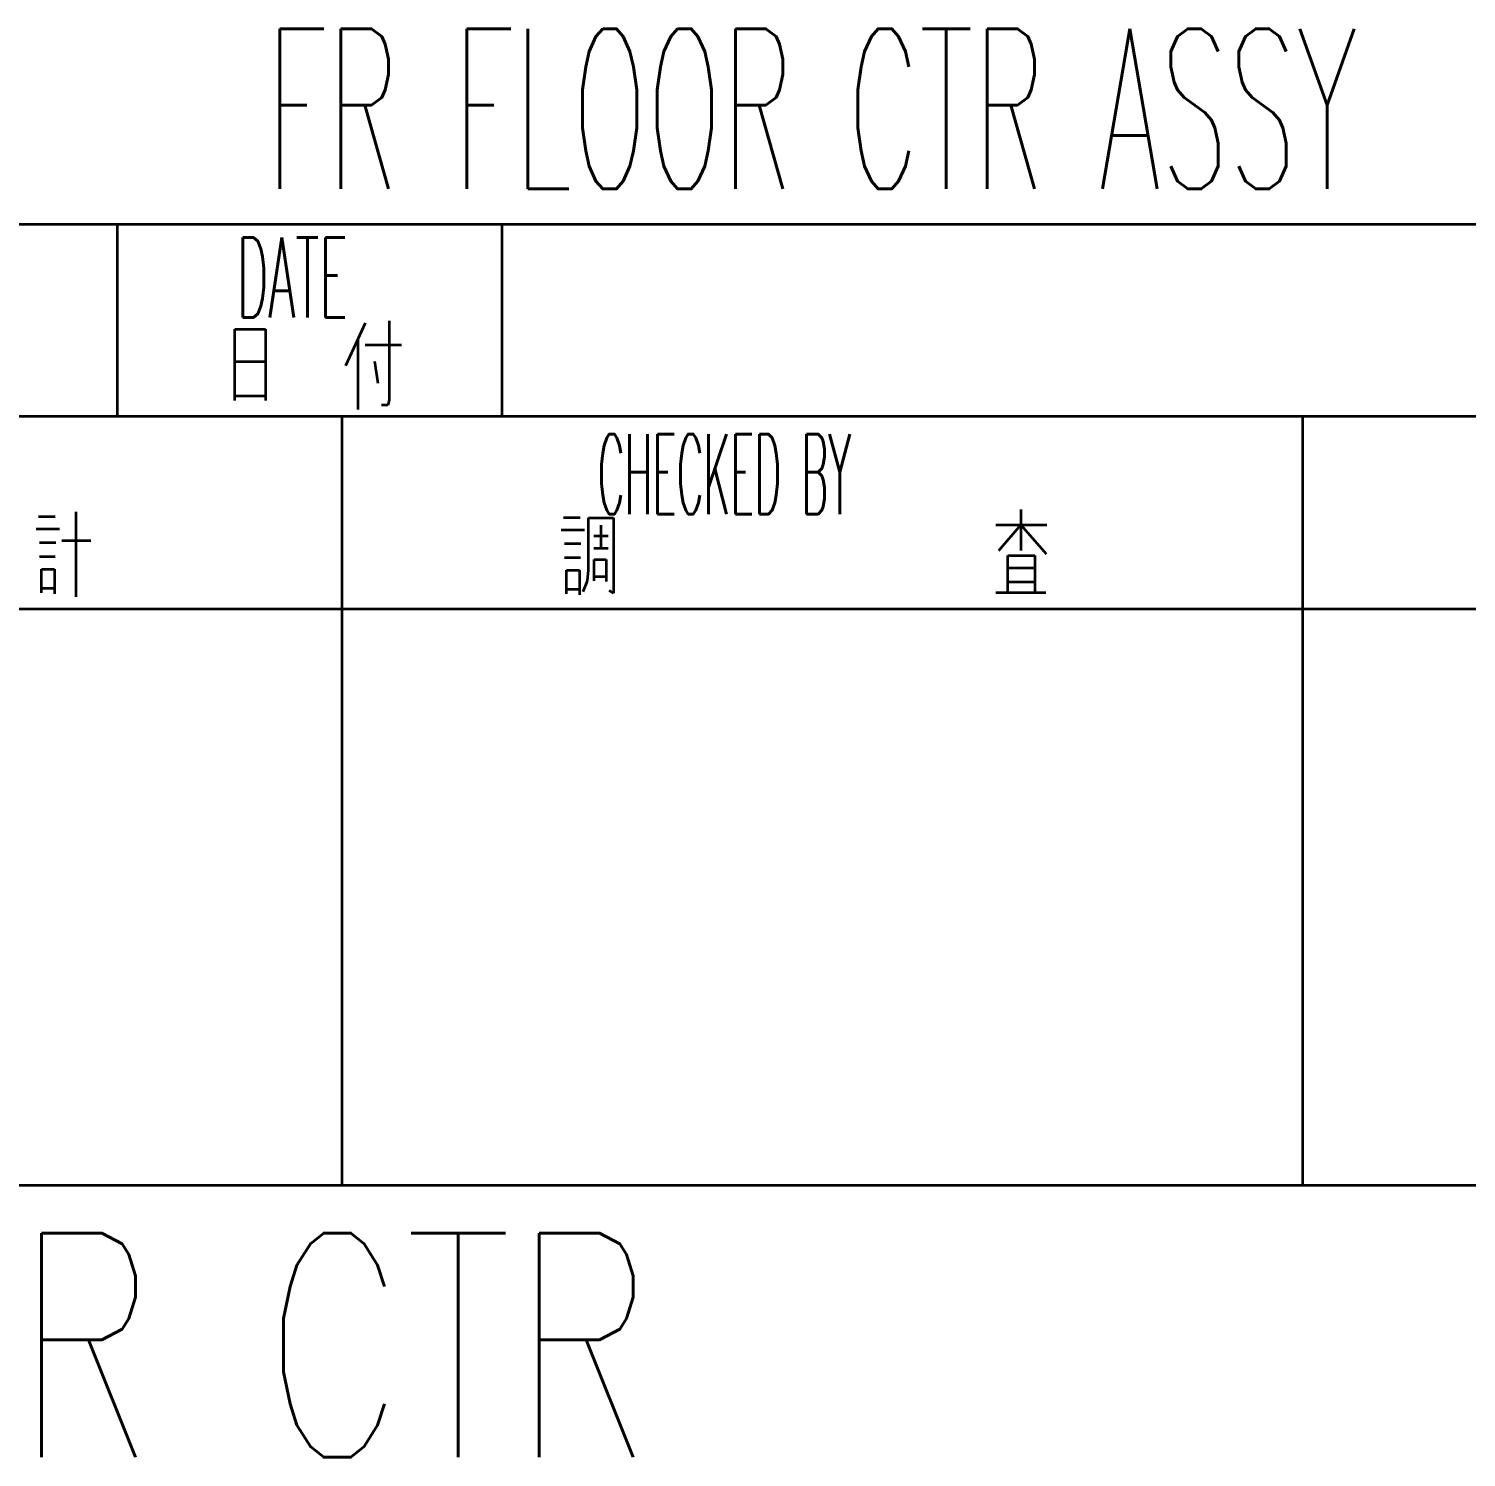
# Model space of a CAD drawing. Header units: millimetres. Extents: x 1333 to 104182, y -63725 to -5704.
# Drawn here: x 47449.44 to 47494.33, y -63625.64 to -63581.05 of the extents above; entities that cross this region are included whole.
import ezdxf
from ezdxf.enums import TextEntityAlignment as Align

# ---------------------------------------------------------------- set-up
doc = ezdxf.new("R2010")
doc.units = ezdxf.units.MM
doc.header["$LTSCALE"] = 0.5
doc.styles.get("Standard").update_dxf_attribs({"font": 'simplex.shx'})

msp = doc.modelspace()

# ---------------------------------------------------------------- linework, layer by layer
at = {"color": 7, "lineweight": 35}
for p, q in [((47514.214, -63587.16), (47389.214, -63587.16)), ((47514.214, -63587.16), (47389.214, -63587.16)), ((47514.214, -63593.16), (47389.214, -63593.16)), ((47514.214, -63593.16), (47389.214, -63593.16)), ((47459.214, -63593.16), (47459.214, -63617.16)), ((47459.214, -63593.16), (47459.214, -63617.16)), ((47489.214, -63593.16), (47489.214, -63617.16)), ((47489.214, -63593.16), (47489.214, -63617.16)), ((47389.214, -63599.16), (47514.214, -63599.16)), ((47389.214, -63599.16), (47514.214, -63599.16)), ((47514.214, -63617.16), (47389.214, -63617.16)), ((47514.214, -63617.16), (47389.214, -63617.16))]:
    msp.add_line(p, q, dxfattribs=at)
at = {"color": 7, "lineweight": 35, "ltscale": 0.15}
for p, q in [((47452.214, -63593.16), (47452.214, -63587.16)), ((47452.214, -63593.16), (47452.214, -63587.16)), ((47464.214, -63587.16), (47464.214, -63593.16)), ((47464.214, -63587.16), (47464.214, -63593.16))]:
    msp.add_line(p, q, dxfattribs=at)
at = {"color": 7, "lineweight": 35, "ltscale": 0.01365}
msp.add_line((47459.943, -63590.242), (47459.718, -63590.74), dxfattribs=at)
msp.add_line((47459.943, -63590.242), (47459.718, -63590.74), dxfattribs=at)
at = {"color": 7, "lineweight": 35, "ltscale": 0.061975}
msp.add_line((47460.693, -63590.167), (47460.693, -63592.646), dxfattribs=at)
msp.add_line((47460.693, -63590.167), (47460.693, -63592.646), dxfattribs=at)
at = {"color": 7, "lineweight": 35, "ltscale": 0.055637}
for p, q in [((47455.877, -63592.656), (47455.877, -63590.43)), ((47455.877, -63592.656), (47455.877, -63590.43)), ((47456.833, -63590.43), (47456.833, -63592.656)), ((47456.833, -63590.43), (47456.833, -63592.656))]:
    msp.add_line(p, q, dxfattribs=at)
at = {"color": 7, "lineweight": 35, "ltscale": 0.023901}
for p, q in [((47455.877, -63590.43), (47456.833, -63590.43)), ((47455.877, -63590.43), (47456.833, -63590.43)), ((47455.877, -63591.444), (47456.833, -63591.444)), ((47455.877, -63591.444), (47456.833, -63591.444)), ((47455.877, -63592.515), (47456.833, -63592.515)), ((47455.877, -63592.515), (47456.833, -63592.515))]:
    msp.add_line(p, q, dxfattribs=at)
at = {"color": 7, "lineweight": 35, "ltscale": 0.022995}
msp.add_line((47459.718, -63590.74), (47459.334, -63591.576), dxfattribs=at)
msp.add_line((47459.718, -63590.74), (47459.334, -63591.576), dxfattribs=at)
at = {"color": 7, "lineweight": 35, "ltscale": 0.054932}
msp.add_line((47459.718, -63590.74), (47459.718, -63592.937), dxfattribs=at)
msp.add_line((47459.718, -63590.74), (47459.718, -63592.937), dxfattribs=at)
at = {"color": 7, "lineweight": 35, "ltscale": 0.028345}
msp.add_line((47459.943, -63590.919), (47461.077, -63590.919), dxfattribs=at)
msp.add_line((47459.943, -63590.919), (47461.077, -63590.919), dxfattribs=at)
at = {"color": 7, "lineweight": 35, "ltscale": 0.017565}
msp.add_line((47460.243, -63591.426), (47460.346, -63592.121), dxfattribs=at)
msp.add_line((47460.243, -63591.426), (47460.346, -63592.121), dxfattribs=at)
at = {"color": 7, "lineweight": 35, "ltscale": 0.004773}
msp.add_line((47460.65, -63592.807), (47460.459, -63592.807), dxfattribs=at)
msp.add_line((47460.65, -63592.807), (47460.459, -63592.807), dxfattribs=at)
at = {"color": 7, "lineweight": 35, "ltscale": 0.00416}
msp.add_line((47460.693, -63592.646), (47460.65, -63592.807), dxfattribs=at)
msp.add_line((47460.693, -63592.646), (47460.65, -63592.807), dxfattribs=at)
at = {"color": 7, "lineweight": 35, "ltscale": 0.031863}
msp.add_line((47480.42, -63596.062), (47480.42, -63597.337), dxfattribs=at)
msp.add_line((47480.42, -63596.062), (47480.42, -63597.337), dxfattribs=at)
at = {"color": 7, "lineweight": 35, "ltscale": 0.012939}
for p, q in [((47449.746, -63596.277), (47450.264, -63596.277)), ((47449.746, -63596.277), (47450.264, -63596.277)), ((47466.141, -63596.309), (47466.658, -63596.309)), ((47466.141, -63596.309), (47466.658, -63596.309))]:
    msp.add_line(p, q, dxfattribs=at)
at = {"color": 7, "lineweight": 35, "ltscale": 0.06644}
msp.add_line((47450.917, -63596.128), (47450.917, -63598.786), dxfattribs=at)
msp.add_line((47450.917, -63596.128), (47450.917, -63598.786), dxfattribs=at)
at = {"color": 7, "lineweight": 35, "ltscale": 0.019629}
msp.add_line((47466.919, -63596.323), (47467.704, -63596.323), dxfattribs=at)
msp.add_line((47466.919, -63596.323), (47467.704, -63596.323), dxfattribs=at)
at = {"color": 7, "lineweight": 35, "ltscale": 0.040677}
msp.add_line((47466.919, -63597.95), (47466.919, -63596.323), dxfattribs=at)
msp.add_line((47466.919, -63597.95), (47466.919, -63596.323), dxfattribs=at)
at = {"color": 7, "lineweight": 35, "ltscale": 0.058643}
msp.add_line((47467.704, -63596.323), (47467.704, -63598.669), dxfattribs=at)
msp.add_line((47467.704, -63596.323), (47467.704, -63598.669), dxfattribs=at)
at = {"color": 7, "lineweight": 35, "ltscale": 0.018359}
msp.add_line((47449.67, -63596.659), (47450.404, -63596.659), dxfattribs=at)
msp.add_line((47449.67, -63596.659), (47450.404, -63596.659), dxfattribs=at)
at = {"color": 7, "lineweight": 35, "ltscale": 0.018372}
msp.add_line((47466.065, -63596.691), (47466.799, -63596.691), dxfattribs=at)
msp.add_line((47466.065, -63596.691), (47466.799, -63596.691), dxfattribs=at)
at = {"color": 7, "lineweight": 35, "ltscale": 0.011157}
for p, q in [((47467.088, -63596.879), (47467.534, -63596.879)), ((47467.088, -63596.879), (47467.534, -63596.879)), ((47467.088, -63597.272), (47467.534, -63597.272)), ((47467.088, -63597.272), (47467.534, -63597.272))]:
    msp.add_line(p, q, dxfattribs=at)
at = {"color": 7, "lineweight": 35, "ltscale": 0.018152}
msp.add_line((47467.302, -63596.546), (47467.302, -63597.272), dxfattribs=at)
msp.add_line((47467.302, -63596.546), (47467.302, -63597.272), dxfattribs=at)
at = {"color": 7, "lineweight": 35, "ltscale": 0.039905}
msp.add_line((47479.635, -63596.537), (47481.232, -63596.537), dxfattribs=at)
msp.add_line((47479.635, -63596.537), (47481.232, -63596.537), dxfattribs=at)
at = {"color": 7, "lineweight": 35, "ltscale": 0.026814}
msp.add_line((47480.42, -63596.537), (47479.718, -63597.348), dxfattribs=at)
msp.add_line((47480.42, -63596.537), (47479.718, -63597.348), dxfattribs=at)
at = {"color": 7, "lineweight": 35, "ltscale": 0.030135}
msp.add_line((47480.42, -63596.537), (47481.209, -63597.448), dxfattribs=at)
msp.add_line((47480.42, -63596.537), (47481.209, -63597.448), dxfattribs=at)
at = {"color": 7, "lineweight": 35, "ltscale": 0.012561}
for p, q in [((47449.78, -63597.093), (47450.283, -63597.093)), ((47449.78, -63597.093), (47450.283, -63597.093)), ((47466.175, -63597.126), (47466.677, -63597.126)), ((47466.175, -63597.126), (47466.677, -63597.126))]:
    msp.add_line(p, q, dxfattribs=at)
at = {"color": 7, "lineweight": 35, "ltscale": 0.022827}
msp.add_line((47450.47, -63597.023), (47451.383, -63597.023), dxfattribs=at)
msp.add_line((47450.47, -63597.023), (47451.383, -63597.023), dxfattribs=at)
at = {"color": 7, "lineweight": 35, "ltscale": 0.012451}
msp.add_line((47449.773, -63597.528), (47450.271, -63597.528), dxfattribs=at)
msp.add_line((47449.773, -63597.528), (47450.271, -63597.528), dxfattribs=at)
at = {"color": 7, "lineweight": 35, "ltscale": 0.012463}
msp.add_line((47466.168, -63597.56), (47466.666, -63597.56), dxfattribs=at)
msp.add_line((47466.168, -63597.56), (47466.666, -63597.56), dxfattribs=at)
at = {"color": 7, "lineweight": 35, "ltscale": 0.00946}
for p, q in [((47467.095, -63597.625), (47467.473, -63597.625)), ((47467.095, -63597.625), (47467.473, -63597.625)), ((47467.095, -63598.155), (47467.473, -63598.155)), ((47467.095, -63598.155), (47467.473, -63598.155))]:
    msp.add_line(p, q, dxfattribs=at)
at = {"color": 7, "lineweight": 35, "ltscale": 0.016611}
msp.add_line((47467.095, -63598.289), (47467.095, -63597.625), dxfattribs=at)
msp.add_line((47467.095, -63598.289), (47467.095, -63597.625), dxfattribs=at)
at = {"color": 7, "lineweight": 35, "ltscale": 0.016949}
msp.add_line((47467.473, -63597.625), (47467.473, -63598.303), dxfattribs=at)
msp.add_line((47467.473, -63597.625), (47467.473, -63598.303), dxfattribs=at)
at = {"color": 7, "lineweight": 35, "ltscale": 0.02113}
for p, q in [((47480.014, -63597.5), (47480.86, -63597.5)), ((47480.014, -63597.5), (47480.86, -63597.5)), ((47480.014, -63597.879), (47480.86, -63597.879)), ((47480.014, -63597.879), (47480.86, -63597.879)), ((47480.014, -63598.313), (47480.86, -63598.313)), ((47480.014, -63598.313), (47480.86, -63598.313))]:
    msp.add_line(p, q, dxfattribs=at)
at = {"color": 7, "lineweight": 35, "ltscale": 0.028473}
msp.add_line((47480.014, -63598.639), (47480.014, -63597.5), dxfattribs=at)
msp.add_line((47480.014, -63598.639), (47480.014, -63597.5), dxfattribs=at)
at = {"color": 7, "lineweight": 35, "ltscale": 0.028812}
msp.add_line((47480.86, -63597.5), (47480.86, -63598.652), dxfattribs=at)
msp.add_line((47480.86, -63597.5), (47480.86, -63598.652), dxfattribs=at)
at = {"color": 7, "lineweight": 35, "ltscale": 0.009985}
for p, q in [((47449.841, -63597.925), (47450.241, -63597.925)), ((47449.841, -63597.925), (47450.241, -63597.925)), ((47466.236, -63597.957), (47466.635, -63597.957)), ((47466.236, -63597.957), (47466.635, -63597.957)), ((47449.841, -63598.512), (47450.241, -63598.512)), ((47449.841, -63598.512), (47450.241, -63598.512)), ((47466.236, -63598.544), (47466.635, -63598.544)), ((47466.236, -63598.544), (47466.635, -63598.544))]:
    msp.add_line(p, q, dxfattribs=at)
at = {"color": 7, "lineweight": 35, "ltscale": 0.018304}
for p, q in [((47449.841, -63598.657), (47449.841, -63597.925)), ((47449.841, -63598.657), (47449.841, -63597.925)), ((47466.236, -63598.689), (47466.236, -63597.957)), ((47466.236, -63598.689), (47466.236, -63597.957))]:
    msp.add_line(p, q, dxfattribs=at)
at = {"color": 7, "lineweight": 35, "ltscale": 0.019257}
for p, q in [((47450.241, -63597.925), (47450.241, -63598.695)), ((47450.241, -63597.925), (47450.241, -63598.695)), ((47466.635, -63597.957), (47466.635, -63598.727)), ((47466.635, -63597.957), (47466.635, -63598.727))]:
    msp.add_line(p, q, dxfattribs=at)
at = {"color": 7, "lineweight": 35, "ltscale": 0.008746}
msp.add_line((47466.756, -63598.615), (47466.885, -63598.289), dxfattribs=at)
msp.add_line((47466.756, -63598.615), (47466.885, -63598.289), dxfattribs=at)
at = {"color": 7, "lineweight": 35, "ltscale": 0.008516}
msp.add_line((47466.885, -63598.289), (47466.919, -63597.95), dxfattribs=at)
msp.add_line((47466.885, -63598.289), (47466.919, -63597.95), dxfattribs=at)
at = {"color": 7, "lineweight": 35, "ltscale": 0.004055}
msp.add_line((47467.704, -63598.669), (47467.561, -63598.592), dxfattribs=at)
msp.add_line((47467.704, -63598.669), (47467.561, -63598.592), dxfattribs=at)
at = {"color": 7, "lineweight": 35, "ltscale": 0.039233}
msp.add_line((47479.635, -63598.652), (47481.205, -63598.652), dxfattribs=at)
msp.add_line((47479.635, -63598.652), (47481.205, -63598.652), dxfattribs=at)

# ---------------------------------------------------------------- texts
at = {"color": 7, "lineweight": 13}
for s, height, width, p, p2 in [('FR FLOOR CTR ASSY', 5, 0.428645, (47456.852, -63586.053), (47490.939, -63586.053)), ('DATE', 2.5, 0.393327, (47455.943, -63590.07), (47459.408, -63590.07)), ('DATE', 2.5, 0.393327, (47455.943, -63590.07), (47459.408, -63590.07)), ('CHECKED BY', 2.5, 0.332303, (47467.211, -63596.204), (47475.123, -63596.204)), ('CHECKED BY', 2.5, 0.332303, (47467.211, -63596.204), (47475.123, -63596.204)), ('AJ FR FLOOR CTR', 7, 0.612439, (47410.355, -63625.645), (47468.945, -63625.645))]:
    msp.add_text(s, height=height, dxfattribs=dict(at, width=width)).set_placement(p, p2, align=Align.FIT)

doc.saveas('drawing.dxf')
